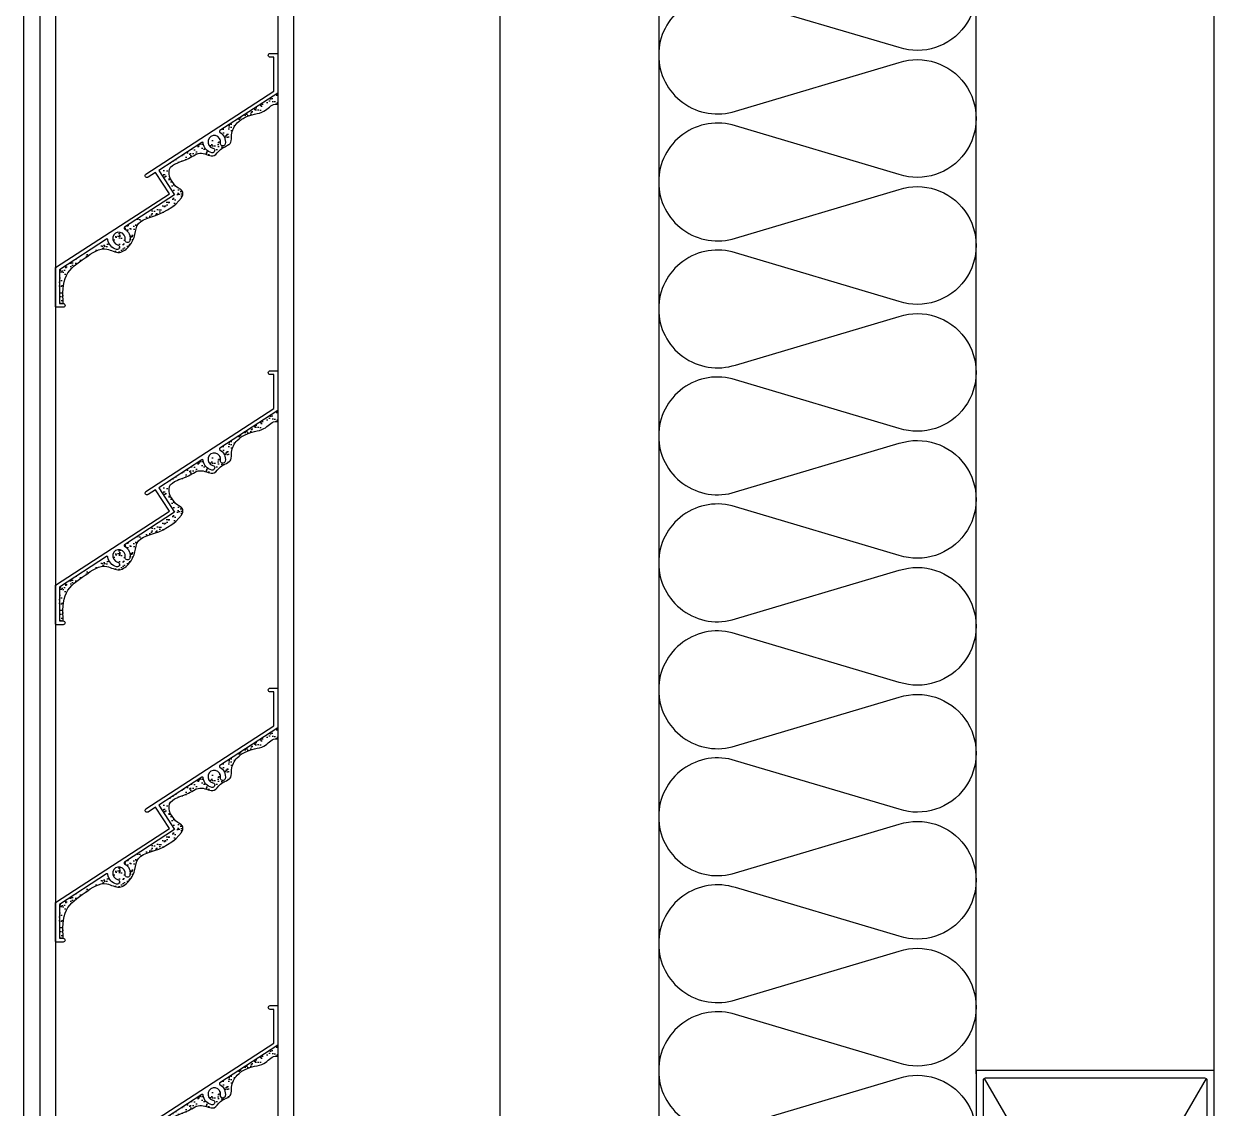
# Model space of a CAD drawing. Header units: millimetres. Extents: x 17311 to 801382, y -242618 to -104888.
# Drawn here: x 495210.7 to 495585.7, y -196711.3 to -196369.7 of the extents above; entities that cross this region are included whole.
import ezdxf

# ---------------------------------------------------------------- set-up
doc = ezdxf.new("R2010")
doc.units = ezdxf.units.MM
doc.header["$LTSCALE"] = 250
for name, color, linetype in [('6FIN', 6, 'Continuous'), ('A-ETC-8', 8, 'Continuous'), ('INSUL', 251, 'Continuous'), ('ISL', 251, 'Continuous'), ('S-TEEL', 4, 'Continuous'), ('SHEET', 6, 'Continuous'), ('각파이프', 4, 'Continuous')]:
    doc.layers.add(name, color=color, linetype=linetype)

# ---------------------------------------------------------------- blocks, each defined once
blk = doc.blocks.new('그릴_1.5')
at = {"layer": 'INSUL'}
h = blk.add_hatch(dxfattribs=at)
h.set_pattern_fill('AR-SAND', color=256, scale=0.05)
h.set_pattern_definition([(37.5, (-44927.3643, 114353.9993), (-0.080001565, 2.447066187), [0, -1.9304, 0, -2.159, 0, -2.06375]), (7.5, (-44927.3643, 114353.9993), (2.24761642, 3.5841255), [0, -1.0414, 0, -1.7399, 0, -0.66675]), (327.5, (-44928.9264, 114353.9993), (3.95496185, 0.007185923), [0, -0.635, 0, -2.286, 0, -2.9845]), (317.5, (-44928.9264, 114353.9993), (3.81778226, 1.11464662), [0, -0.3175, 0, -1.4986, 0, -1.7145])])
edge = h.paths.add_edge_path()
edge.add_arc((-61.92, 475.88), 0.3, 300.425, 417, ccw=False)
edge.add_arc((-60, 472.61), 3.5, 480.425, 551.1734)
edge.add_arc((-62.7, 472.07), 0.75, 191.1734, 371.1734)
edge.add_arc((-60, 472.61), 2, -77.1734, 191.1734, ccw=False)
edge.add_arc((-59.39, 469.93), 0.75, 462.8266, 642.8266)
edge.add_arc((-60, 472.61), 3.5, 282.8266, 353.575)
edge.add_arc((-56.22, 472.18), 0.3, 417, 533.575, ccw=False)
edge.add_line((-56.06, 472.43), (-42.49, 463.62))
edge.add_line((-42.49, 463.62), (-47.51, 455.91))
edge.add_line((-47.51, 455.91), (-31.76, 445.68))
edge.add_arc((-31.92, 445.43), 0.3, 300.425, 417, ccw=False)
edge.add_arc((-30, 442.15), 3.5, 480.425, 551.1734)
edge.add_arc((-32.7, 441.62), 0.75, 191.1734, 371.1734)
edge.add_arc((-30, 442.15), 2, -77.1734, 191.1734, ccw=False)
edge.add_arc((-29.39, 439.47), 0.75, 462.8266, 642.8266)
edge.add_arc((-30, 442.15), 3.5, 282.8266, 353.575)
edge.add_arc((-26.22, 441.73), 0.3, 417, 533.575, ccw=False)
edge.add_line((-26.06, 441.98), (-11.2, 432.33))
edge.add_line((-11.2, 432.33), (-11.2, 421.68))
edge.add_line((-11.2, 421.68), (-12.4, 421.68))
edge.add_spline(control_points=[(-12.4, 421.68), (-12.28, 424.64), (-12.02, 431.07), (-19.01, 435.81), (-25.03, 440.18), (-30.14, 436.79), (-33.32, 439.68), (-35.07, 442.57), (-35.42, 448.57), (-43.43, 448.48), (-52.13, 456.32), (-46.87, 458.9), (-43.81, 465.36), (-51.52, 466.57), (-55.61, 470.01), (-59.97, 467.18), (-61.86, 470.98), (-65.72, 471.58), (-65.16, 475.55), (-67.33, 479.45), (-71.68, 481.31), (-76.18, 481.93), (-78.01, 484.64), (-79.73, 484.54), (-80, 484.52)], knot_values=[0, 0, 0, 0, 8.903403, 16.972588, 24.386558, 28.464058, 32.376054, 35.250962, 38.890173, 48.28531, 57.322987, 58.527761, 64.920636, 71.793865, 76.258779, 80.217284, 83.010925, 86.979037, 89.314988, 93.488168, 99.635723, 102.710115, 106.902697, 107.715399, 107.715399, 107.715399, 107.715399], degree=3, periodic=0)
edge.add_line((-80, 484.52), (-80, 487.98))
edge.add_line((-80, 487.98), (-61.76, 476.14))
h = blk.add_hatch(dxfattribs=at)
h.set_pattern_fill('AR-SAND', color=256, scale=0.05)
h.set_pattern_definition([(37.5, (-44927.3643, 114253.9993), (-0.080001565, 2.447066187), [0, -1.9304, 0, -2.159, 0, -2.06375]), (7.5, (-44927.3643, 114253.9993), (2.24761642, 3.5841255), [0, -1.0414, 0, -1.7399, 0, -0.66675]), (327.5, (-44928.9264, 114253.9993), (3.95496185, 0.007185923), [0, -0.635, 0, -2.286, 0, -2.9845]), (317.5, (-44928.9264, 114253.9993), (3.81778226, 1.11464662), [0, -0.3175, 0, -1.4986, 0, -1.7145])])
edge = h.paths.add_edge_path()
edge.add_arc((-61.92, 375.88), 0.3, 300.425, 417, ccw=False)
edge.add_arc((-60, 372.61), 3.5, 480.425, 551.1734)
edge.add_arc((-62.7, 372.07), 0.75, 191.1734, 371.1734)
edge.add_arc((-60, 372.61), 2, -77.1734, 191.1734, ccw=False)
edge.add_arc((-59.39, 369.93), 0.75, 462.8266, 642.8266)
edge.add_arc((-60, 372.61), 3.5, 282.8266, 353.575)
edge.add_arc((-56.22, 372.18), 0.3, 417, 533.575, ccw=False)
edge.add_line((-56.06, 372.43), (-42.49, 363.62))
edge.add_line((-42.49, 363.62), (-47.51, 355.91))
edge.add_line((-47.51, 355.91), (-31.76, 345.68))
edge.add_arc((-31.92, 345.43), 0.3, 300.425, 417, ccw=False)
edge.add_arc((-30, 342.15), 3.5, 480.425, 551.1734)
edge.add_arc((-32.7, 341.62), 0.75, 191.1734, 371.1734)
edge.add_arc((-30, 342.15), 2, -77.1734, 191.1734, ccw=False)
edge.add_arc((-29.39, 339.47), 0.75, 462.8266, 642.8266)
edge.add_arc((-30, 342.15), 3.5, 282.8266, 353.575)
edge.add_arc((-26.22, 341.73), 0.3, 417, 533.575, ccw=False)
edge.add_line((-26.06, 341.98), (-11.2, 332.33))
edge.add_line((-11.2, 332.33), (-11.2, 321.68))
edge.add_line((-11.2, 321.68), (-12.4, 321.68))
edge.add_spline(control_points=[(-12.4, 321.68), (-12.28, 324.64), (-12.02, 331.07), (-19.01, 335.81), (-25.03, 340.18), (-30.14, 336.79), (-33.32, 339.68), (-35.07, 342.57), (-35.42, 348.57), (-43.43, 348.48), (-52.13, 356.32), (-46.87, 358.9), (-43.81, 365.36), (-51.52, 366.57), (-55.61, 370.01), (-59.97, 367.18), (-61.86, 370.98), (-65.72, 371.58), (-65.16, 375.55), (-67.33, 379.45), (-71.68, 381.31), (-76.18, 381.93), (-78.01, 384.64), (-79.73, 384.54), (-80, 384.52)], knot_values=[0, 0, 0, 0, 8.903403, 16.972588, 24.386558, 28.464058, 32.376054, 35.250962, 38.890173, 48.28531, 57.322987, 58.527761, 64.920636, 71.793865, 76.258779, 80.217284, 83.010925, 86.979037, 89.314988, 93.488168, 99.635723, 102.710115, 106.902697, 107.715399, 107.715399, 107.715399, 107.715399], degree=3, periodic=0)
edge.add_line((-80, 384.52), (-80, 387.98))
edge.add_line((-80, 387.98), (-61.76, 376.14))
h = blk.add_hatch(dxfattribs=at)
h.set_pattern_fill('AR-SAND', color=256, scale=0.05)
h.set_pattern_definition([(37.5, (-44927.3643, 114153.9993), (-0.080001565, 2.447066187), [0, -1.9304, 0, -2.159, 0, -2.06375]), (7.5, (-44927.3643, 114153.9993), (2.24761642, 3.5841255), [0, -1.0414, 0, -1.7399, 0, -0.66675]), (327.5, (-44928.9264, 114153.9993), (3.95496185, 0.007185923), [0, -0.635, 0, -2.286, 0, -2.9845]), (317.5, (-44928.9264, 114153.9993), (3.81778226, 1.11464662), [0, -0.3175, 0, -1.4986, 0, -1.7145])])
edge = h.paths.add_edge_path()
edge.add_arc((-61.92, 275.88), 0.3, 300.425, 417, ccw=False)
edge.add_arc((-60, 272.61), 3.5, 480.425, 551.1734)
edge.add_arc((-62.7, 272.07), 0.75, 191.1734, 371.1734)
edge.add_arc((-60, 272.61), 2, -77.1734, 191.1734, ccw=False)
edge.add_arc((-59.39, 269.93), 0.75, 462.8266, 642.8266)
edge.add_arc((-60, 272.61), 3.5, 282.8266, 353.575)
edge.add_arc((-56.22, 272.18), 0.3, 417, 533.575, ccw=False)
edge.add_line((-56.06, 272.43), (-42.49, 263.62))
edge.add_line((-42.49, 263.62), (-47.51, 255.91))
edge.add_line((-47.51, 255.91), (-31.76, 245.68))
edge.add_arc((-31.92, 245.43), 0.3, 300.425, 417, ccw=False)
edge.add_arc((-30, 242.15), 3.5, 480.425, 551.1734)
edge.add_arc((-32.7, 241.62), 0.75, 191.1734, 371.1734)
edge.add_arc((-30, 242.15), 2, -77.1734, 191.1734, ccw=False)
edge.add_arc((-29.39, 239.47), 0.75, 462.8266, 642.8266)
edge.add_arc((-30, 242.15), 3.5, 282.8266, 353.575)
edge.add_arc((-26.22, 241.73), 0.3, 417, 533.575, ccw=False)
edge.add_line((-26.06, 241.98), (-11.2, 232.33))
edge.add_line((-11.2, 232.33), (-11.2, 221.68))
edge.add_line((-11.2, 221.68), (-12.4, 221.68))
edge.add_spline(control_points=[(-12.4, 221.68), (-12.28, 224.64), (-12.02, 231.07), (-19.01, 235.81), (-25.03, 240.18), (-30.14, 236.79), (-33.32, 239.68), (-35.07, 242.57), (-35.42, 248.57), (-43.43, 248.48), (-52.13, 256.32), (-46.87, 258.9), (-43.81, 265.36), (-51.52, 266.57), (-55.61, 270.01), (-59.97, 267.18), (-61.86, 270.98), (-65.72, 271.58), (-65.16, 275.55), (-67.33, 279.45), (-71.68, 281.31), (-76.18, 281.93), (-78.01, 284.64), (-79.73, 284.54), (-80, 284.52)], knot_values=[0, 0, 0, 0, 8.903403, 16.972588, 24.386558, 28.464058, 32.376054, 35.250962, 38.890173, 48.28531, 57.322987, 58.527761, 64.920636, 71.793865, 76.258779, 80.217284, 83.010925, 86.979037, 89.314988, 93.488168, 99.635723, 102.710115, 106.902697, 107.715399, 107.715399, 107.715399, 107.715399], degree=3, periodic=0)
edge.add_line((-80, 284.52), (-80, 287.98))
edge.add_line((-80, 287.98), (-61.76, 276.14))
h = blk.add_hatch(dxfattribs=at)
h.set_pattern_fill('AR-SAND', color=256, scale=0.05)
h.set_pattern_definition([(37.5, (-44927.3643, 114053.9993), (-0.080001565, 2.447066187), [0, -1.9304, 0, -2.159, 0, -2.06375]), (7.5, (-44927.3643, 114053.9993), (2.24761642, 3.5841255), [0, -1.0414, 0, -1.7399, 0, -0.66675]), (327.5, (-44928.9264, 114053.9993), (3.95496185, 0.007185923), [0, -0.635, 0, -2.286, 0, -2.9845]), (317.5, (-44928.9264, 114053.9993), (3.81778226, 1.11464662), [0, -0.3175, 0, -1.4986, 0, -1.7145])])
edge = h.paths.add_edge_path()
edge.add_arc((-61.92, 175.88), 0.3, 300.425, 417, ccw=False)
edge.add_arc((-60, 172.61), 3.5, 480.425, 551.1734)
edge.add_arc((-62.7, 172.07), 0.75, 191.1734, 371.1734)
edge.add_arc((-60, 172.61), 2, -77.1734, 191.1734, ccw=False)
edge.add_arc((-59.39, 169.93), 0.75, 462.8266, 642.8266)
edge.add_arc((-60, 172.61), 3.5, 282.8266, 353.575)
edge.add_arc((-56.22, 172.18), 0.3, 417, 533.575, ccw=False)
edge.add_line((-56.06, 172.43), (-42.49, 163.62))
edge.add_line((-42.49, 163.62), (-47.51, 155.91))
edge.add_line((-47.51, 155.91), (-31.76, 145.68))
edge.add_arc((-31.92, 145.43), 0.3, 300.425, 417, ccw=False)
edge.add_arc((-30, 142.15), 3.5, 480.425, 551.1734)
edge.add_arc((-32.7, 141.62), 0.75, 191.1734, 371.1734)
edge.add_arc((-30, 142.15), 2, -77.1734, 191.1734, ccw=False)
edge.add_arc((-29.39, 139.47), 0.75, 462.8266, 642.8266)
edge.add_arc((-30, 142.15), 3.5, 282.8266, 353.575)
edge.add_arc((-26.22, 141.73), 0.3, 417, 533.575, ccw=False)
edge.add_line((-26.06, 141.98), (-11.2, 132.33))
edge.add_line((-11.2, 132.33), (-11.2, 121.68))
edge.add_line((-11.2, 121.68), (-12.4, 121.68))
edge.add_spline(control_points=[(-12.4, 121.68), (-12.28, 124.64), (-12.02, 131.07), (-19.01, 135.81), (-25.03, 140.18), (-30.14, 136.79), (-33.32, 139.68), (-35.07, 142.57), (-35.42, 148.57), (-43.43, 148.48), (-52.13, 156.32), (-46.87, 158.9), (-43.81, 165.36), (-51.52, 166.57), (-55.61, 170.01), (-59.97, 167.18), (-61.86, 170.98), (-65.72, 171.58), (-65.16, 175.55), (-67.33, 179.45), (-71.68, 181.31), (-76.18, 181.93), (-78.01, 184.64), (-79.73, 184.54), (-80, 184.52)], knot_values=[0, 0, 0, 0, 8.903403, 16.972588, 24.386558, 28.464058, 32.376054, 35.250962, 38.890173, 48.28531, 57.322987, 58.527761, 64.920636, 71.793865, 76.258779, 80.217284, 83.010925, 86.979037, 89.314988, 93.488168, 99.635723, 102.710115, 106.902697, 107.715399, 107.715399, 107.715399, 107.715399], degree=3, periodic=0)
edge.add_line((-80, 184.52), (-80, 187.98))
edge.add_line((-80, 187.98), (-61.76, 176.14))
for p, q in [((-150, 789.98, 0), (-150, 59.98, 0)), ((0, 59.98, 0), (0, 789.98, 0)), ((-85, 769.78, 0), (-85, 59.98, 0)), ((-80, 770.23, 0), (-80, 59.98, 0)), ((-10, 769.72, 0), (-10, 79.73, 0)), ((-5, 769.78, 0), (-5, 59.98, 0))]:
    blk.add_line(p, q, dxfattribs=at)
at = {"layer": 'INSUL', "elevation": 0}
for points in [[(-77.6, 499.28, 1), (-77.6, 500.48), (-79.7, 500.48, 0.414214), (-80, 500.18), (-80, 487.98), (-61.76, 476.14, -0.557593), (-61.77, 475.62, 0.318892), (-63.43, 471.93, 1), (-61.96, 472.22, -2.365798), (-59.56, 470.66, 1), (-59.22, 469.19, 0.318892), (-56.52, 472.22, -0.557593), (-56.06, 472.43), (-42.49, 463.62), (-47.51, 455.91), (-31.76, 445.68, -0.557593), (-31.77, 445.17, 0.318892), (-33.43, 441.47, 1), (-31.96, 441.76, -2.365798), (-29.56, 440.2, 1), (-29.22, 438.74, 0.318892), (-26.52, 441.76, -0.557593), (-26.06, 441.98), (-11.2, 432.33), (-11.2, 421.68), (-12.4, 421.68, 1), (-12.4, 420.48), (-10.3, 420.48, 0.414214), (-10, 420.78), (-10, 432.98), (-45.85, 456.26), (-41.49, 462.97), (-39.14, 461.45, 1), (-38.49, 462.45), (-78.8, 488.63), (-78.8, 499.28)], [(-77.6, 399.28, 1), (-77.6, 400.48), (-79.7, 400.48, 0.414214), (-80, 400.18), (-80, 387.98), (-61.76, 376.14, -0.557593), (-61.77, 375.62, 0.318892), (-63.43, 371.93, 1), (-61.96, 372.22, -2.365798), (-59.56, 370.66, 1), (-59.22, 369.19, 0.318892), (-56.52, 372.22, -0.557593), (-56.06, 372.43), (-42.49, 363.62), (-47.51, 355.91), (-31.76, 345.68, -0.557593), (-31.77, 345.17, 0.318892), (-33.43, 341.47, 1), (-31.96, 341.76, -2.365798), (-29.56, 340.2, 1), (-29.22, 338.74, 0.318892), (-26.52, 341.76, -0.557593), (-26.06, 341.98), (-11.2, 332.33), (-11.2, 321.68), (-12.4, 321.68, 1), (-12.4, 320.48), (-10.3, 320.48, 0.414214), (-10, 320.78), (-10, 332.98), (-45.85, 356.26), (-41.49, 362.97), (-39.14, 361.45, 1), (-38.49, 362.45), (-78.8, 388.63), (-78.8, 399.28)], [(-77.6, 299.28, 1), (-77.6, 300.48), (-79.7, 300.48, 0.414214), (-80, 300.18), (-80, 287.98), (-61.76, 276.14, -0.557593), (-61.77, 275.62, 0.318892), (-63.43, 271.93, 1), (-61.96, 272.22, -2.365798), (-59.56, 270.66, 1), (-59.22, 269.19, 0.318892), (-56.52, 272.22, -0.557593), (-56.06, 272.43), (-42.49, 263.62), (-47.51, 255.91), (-31.76, 245.68, -0.557593), (-31.77, 245.17, 0.318892), (-33.43, 241.47, 1), (-31.96, 241.76, -2.365798), (-29.56, 240.2, 1), (-29.22, 238.74, 0.318892), (-26.52, 241.76, -0.557593), (-26.06, 241.98), (-11.2, 232.33), (-11.2, 221.68), (-12.4, 221.68, 1), (-12.4, 220.48), (-10.3, 220.48, 0.414214), (-10, 220.78), (-10, 232.98), (-45.85, 256.26), (-41.49, 262.97), (-39.14, 261.45, 1), (-38.49, 262.45), (-78.8, 288.63), (-78.8, 299.28)]]:
    blk.add_lwpolyline(points, format="xyb", close=True, dxfattribs=at)
blk.add_lwpolyline([(-38.49, 162.45), (-78.8, 188.63), (-78.8, 199.28), (-77.6, 199.28, 1), (-77.6, 200.48), (-79.7, 200.48, 0.414214), (-80, 200.18), (-80, 187.98), (-61.76, 176.14, -0.557593), (-61.77, 175.62, 0.318892), (-63.43, 171.93, 1), (-61.96, 172.22, -2.365798), (-59.56, 170.66, 1), (-59.22, 169.19, 0.318892), (-56.52, 172.22, -0.557593), (-56.06, 172.43), (-42.49, 163.62)], format="xyb", dxfattribs=at)
at = {"layer": 'INSUL', "start_tangent": (0.040343, 0.999186), "end_tangent": (-0.998408, -0.056397)}
for points in [[(-12.4, 421.68, 0), (-13.42, 430.52, 0), (-19.29, 436.06, 0), (-26.17, 438.81, 0), (-30.12, 437.77, 0), (-33.34, 439.98, 0), (-34.76, 442.48, 0), (-35.64, 446.01, 0), (-43.94, 450.41, 0), (-49.55, 457.5, 0), (-48.53, 458.15, 0), (-45.9, 463.98, 0), (-51.87, 467.39, 0), (-56.03, 469, 0), (-59.93, 468.29, 0), (-61.94, 470.23, 0), (-65.22, 472.47, 0), (-65.45, 474.79, 0), (-67.25, 478.56, 0), (-72.72, 481.36, 0), (-75.66, 482.25, 0), (-79.19, 484.52, 0), (-80, 484.52, 0)], [(-12.4, 321.68, 0), (-13.42, 330.52, 0), (-19.29, 336.06, 0), (-26.17, 338.81, 0), (-30.12, 337.77, 0), (-33.34, 339.98, 0), (-34.76, 342.48, 0), (-35.64, 346.01, 0), (-43.94, 350.41, 0), (-49.55, 357.5, 0), (-48.53, 358.15, 0), (-45.9, 363.98, 0), (-51.87, 367.39, 0), (-56.03, 369, 0), (-59.93, 368.29, 0), (-61.94, 370.23, 0), (-65.22, 372.47, 0), (-65.45, 374.79, 0), (-67.25, 378.56, 0), (-72.72, 381.36, 0), (-75.66, 382.25, 0), (-79.19, 384.52, 0), (-80, 384.52, 0)], [(-12.4, 221.68, 0), (-13.42, 230.52, 0), (-19.29, 236.06, 0), (-26.17, 238.81, 0), (-30.12, 237.77, 0), (-33.34, 239.98, 0), (-34.76, 242.48, 0), (-35.64, 246.01, 0), (-43.94, 250.41, 0), (-49.55, 257.5, 0), (-48.53, 258.15, 0), (-45.9, 263.98, 0), (-51.87, 267.39, 0), (-56.03, 269, 0), (-59.93, 268.29, 0), (-61.94, 270.23, 0), (-65.22, 272.47, 0), (-65.45, 274.79, 0), (-67.25, 278.56, 0), (-72.72, 281.36, 0), (-75.66, 282.25, 0), (-79.19, 284.52, 0), (-80, 284.52, 0)], [(-12.4, 121.68, 0), (-13.42, 130.52, 0), (-19.29, 136.06, 0), (-26.17, 138.81, 0), (-30.12, 137.77, 0), (-33.34, 139.98, 0), (-34.76, 142.48, 0), (-35.64, 146.01, 0), (-43.94, 150.41, 0), (-49.55, 157.5, 0), (-48.53, 158.15, 0), (-45.9, 163.98, 0), (-51.87, 167.39, 0), (-56.03, 169, 0), (-59.93, 168.29, 0), (-61.94, 170.23, 0), (-65.22, 172.47, 0), (-65.45, 174.79, 0), (-67.25, 178.56, 0), (-72.72, 181.36, 0), (-75.66, 182.25, 0), (-79.19, 184.52, 0), (-80, 184.52, 0)]]:
    blk.add_spline(points, degree=3, dxfattribs=at)
blk = doc.blocks.new('A$C3312e4fb')
at = {"layer": '6FIN'}
blk.add_lwpolyline([(125, -75), (125, 0), (0, 0), (0, -75)], close=True, dxfattribs=at)
at = {"layer": 'SHEET', "color": 8}
for p, q in [((2.5, -72.49), (122.49, -2.5)), ((2.51, -2.5), (122.5, -72.49))]:
    blk.add_line(p, q, dxfattribs=at)
blk.add_lwpolyline([(2.3, -72), (2.3, -3, -0.414214), (3, -2.3), (122, -2.3, -0.414214), (122.7, -3), (122.7, -72, -0.414214), (122, -72.7), (3, -72.7, -0.414214)], format="xyb", close=True, dxfattribs=at)

msp = doc.modelspace()

# ---------------------------------------------------------------- linework, layer by layer
at = {"layer": 'ISL'}
msp.add_line((495410.66, -192779.48), (495410.66, -196849.48), dxfattribs=at)
msp.add_lwpolyline([(495486.42, -196341.84, -1.372593), (495486.42, -196377.16), (495434.9, -196361.84, 0.509267), (495410.66, -196379.5, 0.509267), (495434.9, -196397.16), (495486.42, -196381.84, -1.372593), (495486.42, -196417.16), (495434.9, -196401.84, 0.509267), (495410.66, -196419.5, 0.509267), (495434.9, -196437.16), (495486.42, -196421.84, -1.372593), (495486.42, -196457.16), (495434.9, -196441.84, 0.509267), (495410.66, -196459.5, 0.509267), (495434.9, -196477.16), (495486.42, -196461.84, -1.372593), (495486.42, -196497.16), (495434.9, -196481.84, 0.509267), (495410.66, -196499.5, 0.509267), (495434.9, -196517.16), (495486.42, -196501.84, -1.372593), (495486.42, -196537.16), (495434.9, -196521.84, 0.509267), (495410.66, -196539.5, 0.509267), (495434.9, -196557.16), (495486.42, -196541.84, -1.372593), (495486.42, -196577.16), (495434.9, -196561.84, 0.509267), (495410.66, -196579.5, 0.509267), (495434.9, -196597.16), (495486.42, -196581.84, -1.372593), (495486.42, -196617.16), (495434.9, -196601.84, 0.509267), (495410.66, -196619.5, 0.509267), (495434.9, -196637.16), (495486.42, -196621.84, -1.372593), (495486.42, -196657.16), (495434.9, -196641.84, 0.509267), (495410.66, -196659.5, 0.509267), (495434.9, -196677.16), (495486.42, -196661.84, -1.372593), (495486.42, -196697.16), (495434.9, -196681.84, 0.509267), (495410.66, -196699.5, 0.509267), (495434.9, -196717.16), (495486.42, -196701.84, -1.372593), (495486.42, -196737.16)], format="xyb", dxfattribs=at)
at = {"layer": 'S-TEEL'}
for p, q in [((495510.66, -196700.48), (495510.66, -196274.48)), ((495585.66, -196700.48), (495585.66, -196274.48))]:
    msp.add_line(p, q, dxfattribs=at)

# ---------------------------------------------------------------- block references
at = {"layer": 'A-ETC-8', "xscale": -1}
msp.add_blockref('그릴_1.5', (495210.66, -196879.46, 0), dxfattribs=at)
at = {"layer": '각파이프', "rotation": 270}
msp.add_blockref('A$C3312e4fb', (495585.66, -196699.48), dxfattribs=at)

doc.saveas('drawing.dxf')
